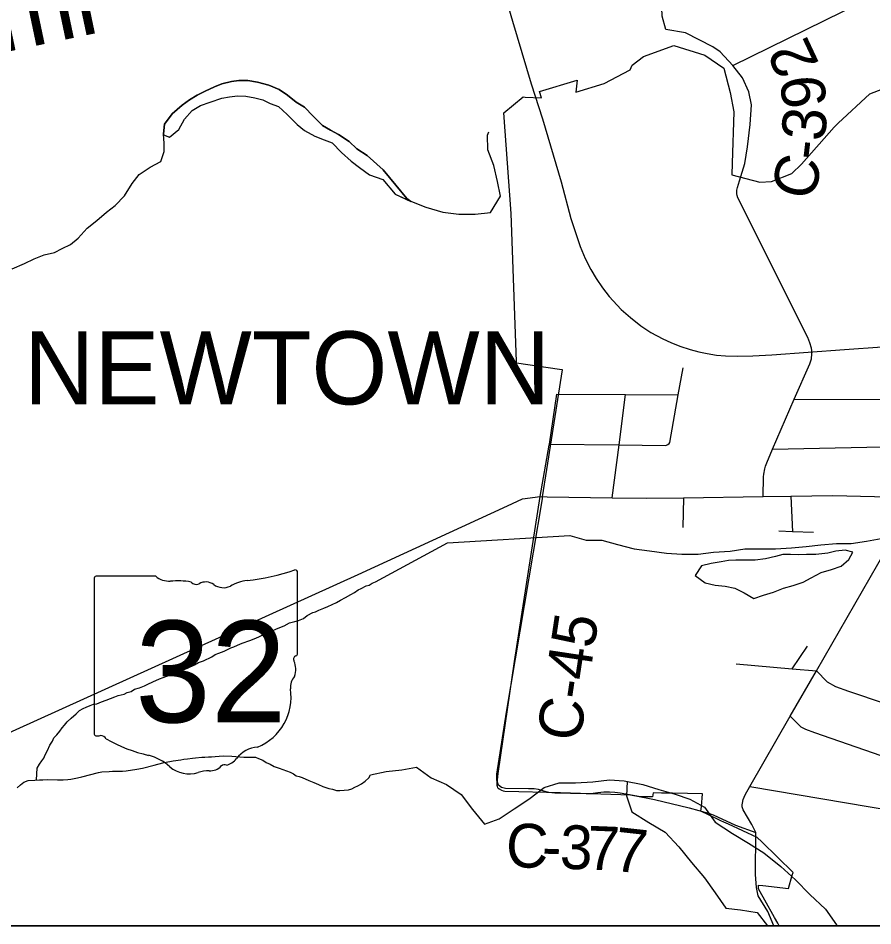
# Model space of a CAD drawing. Extents: x 0 to 34, y 0 to 22.
# Drawn here: x 13.819 to 16.034, y 7.681 to 10.035 of the extents above; entities that cross this region are included whole.
import ezdxf

# ---------------------------------------------------------------- set-up
doc = ezdxf.new("R2010")
doc.units = 0
for name, color, linetype in [('AP_X_Lights', 7, 'Continuous'), ('GM_X_Corporation', 7, 'Continuous'), ('GM_X_Corporation_Text', 7, 'Continuous'), ('GM_X_County_Text', 7, 'Continuous'), ('GM_X_Interstate_Location', 7, 'Continuous'), ('GM_X_Interstate_Route', 7, 'Continuous'), ('GM_X_Major_River_Text', 7, 'Continuous'), ('GM_X_Rail_Line', 7, 'Continuous'), ('GM_X_Section', 7, 'Continuous'), ('GM_X_State_Route', 7, 'Continuous'), ('GM_X_State_Shield', 7, 'Continuous'), ('SC_Scratch10', 7, 'Continuous'), ('SH_Data', 7, 'Continuous'), ('SH_Text', 7, 'Continuous')]:
    doc.layers.add(name, color=color, linetype=linetype)

msp = doc.modelspace()

# ---------------------------------------------------------------- linework, layer by layer
at = {"layer": 'AP_X_Lights'}
for points in [[(13.2063, 7.6808), (13.22, 7.6925), (13.3527, 7.7832), (13.371, 7.7957), (13.4716, 7.8618), (13.4942, 7.8808), (13.5378, 7.944), (13.5946, 8.0402), (13.6301, 8.0832), (13.6923, 8.1359), (14.7003, 8.5919), (15.0872, 8.77), (15.1265, 8.7881), (15.1718, 8.794)], [(15.1718, 8.794), (15.1905, 8.7937), (15.359, 8.7911), (15.4468, 8.7897), (15.5436, 8.7911), (15.7499, 8.794), (15.8219, 8.795), (15.9309, 8.7966), (16.1466, 8.792), (16.3771, 8.7939), (16.4184, 8.7946), (16.653, 8.7982), (16.679, 8.7986)]]:
    msp.add_lwpolyline(points, dxfattribs=at)
at = {"layer": 'GM_X_County_Text'}
msp.add_lwpolyline([(15.0366, 10.2473), (15.1004, 10.027), (15.1487, 9.8645), (15.1782, 9.7737), (15.2263, 9.6106), (15.2519, 9.5152), (15.2654, 9.4738), (15.2761, 9.4427), (15.289, 9.4118), (15.3033, 9.3832), (15.3173, 9.3596), (15.3335, 9.3356), (15.351, 9.3136), (15.3612, 9.3019), (15.382, 9.2798), (15.4059, 9.2585), (15.4333, 9.2372), (15.4587, 9.2201), (15.4896, 9.2031), (15.5106, 9.194), (15.5344, 9.1841), (15.5608, 9.1756), (15.583, 9.1697), (15.6053, 9.1649), (15.6291, 9.1613), (15.6522, 9.1594), (15.6832, 9.1583), (15.7232, 9.159), (15.7726, 9.1623), (15.9607, 9.1756), (16.0586, 9.1827)], dxfattribs=at)
at = {"layer": 'GM_X_Interstate_Route'}
for p, q in [((15.5436, 8.7911), (15.5422, 8.7141)), ((15.8219, 8.795), (15.8262, 8.703)), ((15.8253, 8.3478), (15.8648, 8.406)), ((15.7156, 8.0421), (16.1801, 7.964))]:
    msp.add_line(p, q, dxfattribs=at)
for points in [[(15.7499, 8.794), (15.7512, 8.8456), (15.7518, 8.8523), (15.7545, 8.8659), (15.7562, 8.8731), (15.7593, 8.8818), (15.7746, 8.917), (15.8308, 9.0466), (15.8708, 9.1385), (15.8729, 9.1438), (15.8752, 9.1518), (15.8765, 9.1646), (15.8759, 9.1731), (15.8754, 9.1795), (15.8715, 9.1927), (15.8662, 9.207), (15.6843, 9.5694), (15.6823, 9.5754), (15.6816, 9.5793), (15.6816, 9.5829), (15.682, 9.5888), (15.6834, 9.5963), (15.6887, 9.6128)], [(15.5082, 8.9349), (15.5301, 9.0578), (15.5425, 9.1279)], [(15.2154, 9.0602), (15.3933, 9.0588), (15.5301, 9.0578)], [(15.359, 8.7911), (15.3765, 8.928), (15.3933, 9.0588)], [(15.8308, 9.0466), (16.1953, 9.046), (16.2006, 9.0457), (16.2036, 9.0451), (16.2164, 9.0395), (16.2179, 9.0387), (16.2745, 9.0114)], [(15.1959, 8.9298), (15.3765, 8.928), (15.4959, 8.9268), (15.4994, 8.9274), (15.5033, 8.9295), (15.5064, 8.9319), (15.5082, 8.9349)], [(15.7746, 8.917), (16.1405, 8.9248), (16.143, 8.9253)], [(15.8808, 8.7011), (15.8262, 8.703), (15.7906, 8.7042)], [(15.6798, 8.3607), (15.8253, 8.3478), (15.8881, 8.3422)], [(15.8881, 8.3422), (15.9162, 8.3139), (15.938, 8.3014), (15.9711, 8.2894), (16.1613, 8.2259), (16.1633, 8.2251), (16.1671, 8.2216), (16.1691, 8.2186), (16.1701, 8.2157), (16.1713, 8.2106)], [(15.8205, 8.2246), (15.8482, 8.1974), (15.8595, 8.1912), (15.8835, 8.1824), (16.1201, 8.0998), (16.1284, 8.0997)]]:
    msp.add_lwpolyline(points, dxfattribs=at)
at = {"layer": 'GM_X_Major_River_Text'}
for points in [[(15.9822, 8.6502), (15.9625, 8.6551), (15.9381, 8.6525), (15.9175, 8.6476), (15.887, 8.6443), (15.8627, 8.644), (15.8406, 8.6429), (15.8209, 8.644), (15.8011, 8.6436), (15.782, 8.6386), (15.756, 8.633), (15.7294, 8.6296), (15.7065, 8.6293), (15.6792, 8.629), (15.6602, 8.6286), (15.6411, 8.6251), (15.6152, 8.621), (15.5899, 8.6146), (15.5735, 8.5891), (15.5998, 8.5704), (15.6255, 8.5646), (15.6513, 8.5618), (15.6771, 8.5568), (15.7012, 8.5442), (15.7261, 8.5301), (15.7513, 8.5387), (15.7773, 8.5459), (15.8026, 8.5568), (15.8278, 8.5632), (15.8538, 8.5719), (15.8745, 8.5837), (15.9006, 8.5977), (15.9274, 8.6048), (15.9526, 8.6135), (15.9719, 8.6306)], [(15.9719, 8.6306), (15.9822, 8.6502)]]:
    msp.add_lwpolyline(points, dxfattribs=at)
at = {"layer": 'GM_X_Rail_Line'}
msp.add_lwpolyline([(15.792, 7.6808), (15.7881, 7.6876), (15.7796, 7.7026), (15.7752, 7.7105), (15.7588, 7.7399), (15.7384, 7.7771), (15.7382, 7.7867), (15.7496, 7.7853), (15.8162, 7.7774), (15.8257, 7.8121), (15.8277, 7.8194), (15.7465, 7.8985), (15.7348, 7.9099), (15.6601, 7.9444), (15.648, 7.95), (15.6408, 7.9534), (15.6085, 7.9686), (15.5887, 7.9778), (15.5899, 7.99), (15.5931, 8.0234), (15.5153, 8.0247), (15.4868, 8.0252), (15.4648, 8.0256), (15.4631, 8.015), (15.4319, 8.0155), (15.379, 8.0252), (15.3655, 8.0265), (15.3514, 8.0275), (15.3372, 8.0278), (15.3218, 8.0261), (15.303, 8.0235), (15.2912, 8.0229), (15.21, 8.0245), (15.1949, 8.0265), (15.1817, 8.0298), (15.1676, 8.0344), (15.1567, 8.036), (15.1419, 8.0363), (15.0821, 8.0367), (15.0719, 8.0393), (15.064, 8.0459), (15.0597, 8.0584), (15.0597, 8.0738), (15.0845, 8.2347), (15.1777, 8.7887), (15.1785, 8.7937), (15.1891, 8.8645), (15.2301, 9.1228), (15.2225, 9.124), (15.1105, 9.1406), (15.1104, 9.1445), (15.0967, 9.5286), (15.078, 9.7892), (15.1281, 9.8308), (15.1335, 9.8305), (15.1751, 9.8284), (15.17, 9.8448), (15.2679, 9.8741), (15.2644, 9.8428), (15.3382, 9.8658), (15.4057, 9.9015), (15.4108, 9.9129), (15.4397, 9.9356), (15.5186, 9.9645), (15.5985, 9.9393), (15.6482, 9.9057), (15.6644, 9.8424), (15.6738, 9.7918), (15.6699, 9.6594), (15.6689, 9.6289), (15.7419, 9.6099), (15.772, 9.6117), (15.8241, 9.6321), (15.8494, 9.656), (15.9343, 9.7527), (15.9442, 9.763), (16.0269, 9.839), (16.1206, 9.8749)], dxfattribs=at)
at = {"layer": 'GM_X_Section'}
for points in [[(13.8029, 9.3851), (13.8352, 9.3986), (13.8605, 9.4109), (13.8859, 9.4216), (13.9126, 9.4277), (13.9326, 9.4378), (13.9548, 9.4478), (13.9743, 9.4648), (13.9977, 9.49), (14.0225, 9.5106), (14.0482, 9.532), (14.0706, 9.5496), (14.0948, 9.574), (14.1146, 9.6062), (14.1327, 9.63), (14.1606, 9.649), (14.1883, 9.6635), (14.1973, 9.6891), (14.1971, 9.7104), (14.1955, 9.7348), (14.1985, 9.7605), (14.2181, 9.7866), (14.2438, 9.8095), (14.2631, 9.8234), (14.2832, 9.835), (14.3032, 9.8459), (14.3278, 9.8566), (14.3469, 9.8645), (14.3721, 9.8706), (14.3912, 9.8731), (14.4139, 9.8733), (14.4396, 9.8695), (14.4682, 9.8612), (14.4952, 9.8505), (14.5168, 9.8355), (14.5399, 9.8174), (14.5607, 9.8039), (14.5836, 9.7805), (14.608, 9.757), (14.6281, 9.7443), (14.6491, 9.733), (14.6766, 9.7148), (14.6966, 9.696), (14.7235, 9.6793), (14.7646, 9.6416)], [(14.7646, 9.6416), (14.7235, 9.6793), (14.6966, 9.696), (14.6766, 9.7148), (14.6491, 9.733), (14.6281, 9.7443), (14.608, 9.757), (14.5836, 9.7805), (14.5607, 9.8039), (14.5399, 9.8174), (14.5168, 9.8355), (14.4952, 9.8505), (14.4682, 9.8612), (14.4396, 9.8695), (14.4139, 9.8733), (14.3912, 9.8731), (14.3721, 9.8706), (14.3469, 9.8645), (14.3278, 9.8566), (14.3032, 9.8459), (14.2832, 9.835), (14.2631, 9.8234), (14.2438, 9.8095), (14.2181, 9.7866), (14.1985, 9.7605), (14.1955, 9.7348), (14.1956, 9.7328)], [(14.1956, 9.7328), (14.2112, 9.7267), (14.2353, 9.7466), (14.2504, 9.7728), (14.27, 9.7958), (14.2916, 9.8082), (14.3161, 9.8174), (14.3467, 9.8272), (14.3665, 9.8312), (14.3871, 9.8337), (14.409, 9.8331), (14.4324, 9.8287), (14.4528, 9.8236), (14.4722, 9.8139), (14.494, 9.8057), (14.5162, 9.7853), (14.5421, 9.7595), (14.5614, 9.7438), (14.5883, 9.7294), (14.6123, 9.7196), (14.6326, 9.7114), (14.6569, 9.6864), (14.6821, 9.6645), (14.7037, 9.6479), (14.7297, 9.629), (14.7641, 9.6165)], [(14.1956, 9.7328), (14.2112, 9.7267), (14.2353, 9.7466), (14.2504, 9.7728), (14.27, 9.7958), (14.2916, 9.8082), (14.3161, 9.8174), (14.3467, 9.8272), (14.3665, 9.8312), (14.3871, 9.8337), (14.409, 9.8331), (14.4324, 9.8287), (14.4528, 9.8236), (14.4722, 9.8139), (14.494, 9.8057), (14.5162, 9.7853), (14.5421, 9.7595), (14.5614, 9.7438), (14.5883, 9.7294), (14.6123, 9.7196), (14.6326, 9.7114), (14.6569, 9.6864), (14.6821, 9.6645), (14.7037, 9.6479), (14.7297, 9.629), (14.7641, 9.6165)], [(14.7641, 9.6165), (14.7959, 9.5786), (14.8342, 9.5611), (14.8756, 9.5451), (14.9194, 9.5322), (14.9616, 9.5268), (15.0038, 9.5268), (15.0436, 9.5314), (15.0694, 9.5733), (15.0616, 9.6113), (15.0522, 9.6532), (15.0366, 9.6935), (15.0358, 9.7316), (15.0389, 9.7399)], [(14.8365, 9.56), (14.8266, 9.5675), (14.7982, 9.6022), (14.7646, 9.6416)], [(14.7646, 9.6416), (14.7982, 9.6022), (14.8266, 9.5675), (14.836, 9.5604)], [(14.7641, 9.6165), (14.7959, 9.5786), (14.8365, 9.56)], [(14.745, 8.573), (14.9315, 8.6742), (15.2488, 8.6933), (15.2914, 8.6814), (15.3317, 8.6814), (15.3728, 8.6703), (15.4154, 8.6591), (15.4557, 8.6536), (15.4991, 8.6472), (15.5394, 8.6448), (15.582, 8.6448), (15.6216, 8.6504), (15.6642, 8.6528), (15.703, 8.6583), (15.7425, 8.6591), (15.7821, 8.6591), (15.8232, 8.6615), (15.8612, 8.6647), (15.9, 8.6687), (15.9403, 8.6727), (15.9784, 8.6727), (16.0179, 8.6782), (16.056, 8.6854)], [(13.866, 8.0591), (13.8683, 8.0899), (13.8739, 8.1004), (13.8802, 8.1086), (13.885, 8.116), (13.8891, 8.1242), (13.8947, 8.1355), (13.9012, 8.1497), (13.9076, 8.1601), (13.9116, 8.1684), (13.9194, 8.1765), (13.9265, 8.1854), (13.9329, 8.1943), (13.9392, 8.2017), (13.9455, 8.2099), (13.9564, 8.2194), (13.9689, 8.2304), (13.9775, 8.2393), (13.9875, 8.2443), (13.9952, 8.2479), (14.0052, 8.2521), (14.0137, 8.2557), (14.0229, 8.2569), (14.0344, 8.2619), (14.0467, 8.266), (14.0698, 8.2752), (14.0782, 8.278), (14.0935, 8.2813), (14.1012, 8.2857), (14.1119, 8.2884), (14.1205, 8.2949), (14.1335, 8.2984), (14.1466, 8.3033), (14.1551, 8.3076), (14.1682, 8.3133), (14.1851, 8.3219), (14.2043, 8.3281), (14.2181, 8.333), (14.2381, 8.34), (14.2466, 8.345), (14.2581, 8.3493), (14.2759, 8.3578), (14.2859, 8.3636), (14.299, 8.3685), (14.3206, 8.3785), (14.3291, 8.3843), (14.3391, 8.3878), (14.3529, 8.3935), (14.3699, 8.4021), (14.3783, 8.4048), (14.3876, 8.4084), (14.3991, 8.4141), (14.4191, 8.4211), (14.4345, 8.4267), (14.4553, 8.4367), (14.4645, 8.4417), (14.4776, 8.4459), (14.4884, 8.4509), (14.5084, 8.4586), (14.5223, 8.4666), (14.5361, 8.4699), (14.5453, 8.4727), (14.5584, 8.4784), (14.5684, 8.4857), (14.5824, 8.4936), (14.59, 8.4956), (14.5985, 8.4992), (14.6108, 8.5049), (14.6216, 8.5091), (14.6439, 8.5198), (14.6547, 8.5256), (14.6671, 8.5328), (14.681, 8.54), (14.691, 8.5457), (14.7004, 8.5523), (14.7081, 8.5559), (14.7212, 8.5623), (14.7288, 8.5643), (14.7366, 8.5694), (14.745, 8.573)], [(13.8159, 8.0391), (13.8245, 8.0464), (13.8338, 8.0538), (13.8446, 8.058), (13.8621, 8.059), (13.8743, 8.0594), (13.8826, 8.0591), (13.8956, 8.0602), (13.9207, 8.0595), (13.9351, 8.0598), (13.9473, 8.0602), (13.9549, 8.0615), (13.9725, 8.0647), (13.984, 8.0674), (14.0269, 8.0783), (14.0353, 8.0803), (14.0543, 8.0812), (14.0635, 8.0817), (14.0893, 8.0824), (14.0992, 8.0829), (14.1267, 8.0874), (14.1412, 8.09), (14.1711, 8.0974), (14.1811, 8.1002), (14.1972, 8.1042), (14.2124, 8.1068), (14.2209, 8.1088), (14.2407, 8.1113), (14.2484, 8.1133), (14.2575, 8.1138), (14.2705, 8.1157), (14.2789, 8.1169), (14.2949, 8.1187), (14.3025, 8.1185), (14.3124, 8.119)], [(14.3124, 8.119), (14.32, 8.1195), (14.3291, 8.12), (14.3398, 8.1212), (14.3512, 8.1216), (14.3725, 8.1209), (14.3831, 8.1199), (14.4036, 8.1185), (14.4127, 8.1182), (14.4257, 8.1186), (14.434, 8.1183), (14.4415, 8.115), (14.4528, 8.1101), (14.4617, 8.1045), (14.4723, 8.1004), (14.4827, 8.094), (14.4955, 8.0899), (14.5241, 8.0791), (14.5324, 8.0751), (14.5398, 8.0695), (14.5474, 8.0678), (14.5549, 8.0653), (14.5722, 8.0579), (14.5857, 8.0522), (14.5977, 8.0472), (14.609, 8.0423), (14.624, 8.0373), (14.6339, 8.0355), (14.6444, 8.0322), (14.6528, 8.0319), (14.6642, 8.0331), (14.6749, 8.0335), (14.6841, 8.0363), (14.6918, 8.0406), (14.6995, 8.0442), (14.7088, 8.0492), (14.7181, 8.0557), (14.7275, 8.0646), (14.732, 8.0728)], [(14.732, 8.0728), (14.7725, 8.0813), (14.8136, 8.0858), (14.8516, 8.0927), (14.8896, 8.0645), (14.9292, 8.047), (14.9672, 8.0212), (14.9969, 7.9823), (15.0281, 7.9443), (15.0661, 7.958), (15.1042, 7.9846), (15.143, 8.009), (15.1825, 8.0394), (15.2213, 8.0516), (15.2639, 8.0516), (15.3088, 8.0546), (15.3514, 8.0592), (15.3895, 8.0569), (15.4382, 8.047), (15.4793, 8.0348), (15.5219, 8.0227), (15.5599, 8.0097), (15.5979, 7.9884), (15.6261, 7.9496), (15.6702, 7.9199), (15.7121, 7.8948), (15.7516, 7.8705), (15.7957, 7.8347), (15.8338, 7.8005), (15.8711, 7.7624), (15.9121, 7.7244), (15.9403, 7.6833), (15.944, 7.6808)], [(15.3973, 8.0553), (15.3956, 8.0181), (15.41, 7.9762), (15.4541, 7.9489), (15.496, 7.9237), (15.5317, 7.8857), (15.5645, 7.8454), (15.5979, 7.805), (15.6261, 7.7662), (15.6535, 7.7266), (15.6915, 7.7221), (15.7349, 7.7152), (15.7612, 7.6808)]]:
    msp.add_lwpolyline(points, dxfattribs=at)
at = {"layer": 'GM_X_State_Route'}
for points in [[(15.6717, 9.9123), (16.0046, 10.0754), (16.0059, 10.0765), (16.0074, 10.0791), (16.008, 10.081), (16.008, 10.0858), (16.0062, 10.0923), (15.742, 10.5658)], [(15.6887, 9.6128), (15.7028, 9.658), (15.7092, 9.7012), (15.7168, 9.7596), (15.7196, 9.8105), (15.7129, 9.8441), (15.6964, 9.8803), (15.6717, 9.9123), (15.6389, 9.9479), (15.6195, 9.9605), (15.5842, 9.9789), (15.549, 9.9973), (15.4976, 10.0061), (15.488, 10.0399), (15.4869, 10.0849), (15.4401, 10.2108), (15.3839, 10.3638), (15.3727, 10.3801), (15.3534, 10.3943)], [(15.0624, 8.0386), (15.0612, 8.0421), (15.0604, 8.0451), (15.0602, 8.0477), (15.0604, 8.0508), (15.063, 8.0758), (15.1057, 8.3667), (15.1718, 8.794)], [(15.7314, 7.9232), (15.7204, 7.9439), (15.6981, 7.982), (15.6957, 7.9893), (15.6955, 7.9944), (15.6962, 7.999), (15.6987, 8.0088), (15.7035, 8.0209), (15.7156, 8.0421), (15.8205, 8.2246), (15.8881, 8.3422), (16.1466, 8.792)], [(15.0624, 8.0386), (15.0658, 8.036), (15.0719, 8.0326), (15.0763, 8.0311), (15.0801, 8.0305), (15.2245, 8.0269), (15.3549, 8.0222)], [(15.3549, 8.0222), (15.4063, 8.0203), (15.4514, 8.0118)], [(15.4514, 8.0118), (15.4683, 8.0087), (15.5581, 7.9867), (15.6088, 7.9729), (15.6207, 7.9686), (15.678, 7.9421), (15.7314, 7.9232)], [(15.7776, 7.6808), (15.7622, 7.7177), (15.7371, 7.7584), (15.7329, 7.7805), (15.7304, 7.8139), (15.7314, 7.9232)]]:
    msp.add_lwpolyline(points, dxfattribs=at)
at = {"layer": 'GM_X_State_Shield'}
for p, q in [((14.543, 8.388), (14.543, 8.5974)), ((14.0157, 8.5806), (14.0157, 8.1803)), ((14.1753, 8.5875), (14.0209, 8.5875)), ((14.543, 8.3881), (14.543, 8.388))]:
    msp.add_line(p, q, dxfattribs=at)
for centre, radius, start, end in [((14.3552, 9.1331), 0.5592, 275.8445, 288.9065), ((14.5372, 8.5982), 0.00587, 351.8621, 97.738), ((14.0218, 8.5814), 0.00611, 98.1301, 188.1301), ((14.2121, 8.6339), 0.0593, 231.6195, 271.1119), ((14.2318, 8.3628), 0.2127, 80.4867, 94.9883), ((14.2801, 8.5835), 0.0171, 219.7921, 297.1024), ((14.3052, 8.5372), 0.0355, 54.4667, 119.1411), ((14.4265, 8.4652), 0.1125, 97.3462, 120.7689), ((14.351, 8.6007), 0.0428, 233.8562, 294.8282), ((14.5368, 8.3872), 0.00628, 289.6038, 7.7341), ((14.5417, 8.3726), 0.00909, 107.944, 210.337), ((14.4839, 8.3462), 0.0545, 340.033, 23.6496), ((14.5641, 8.3004), 0.0397, 136.8065, 186.9296), ((14.3865, 8.2738), 0.1399, 292.3089, 8.9858), ((14.0218, 8.1795), 0.00616, 171.9584, 258.3066), ((14.0227, 8.2204), 0.047, 267.339, 280.6039), ((14.0324, 8.1572), 0.017, 29.7484, 93.2717), ((14.2465, 8.5168), 0.4038, 240.4129, 257.1985), ((14.1261, 8.0005), 0.1264, 47.1842, 75.836), ((14.4455, 8.068), 0.0766, 94.4031, 142.5768), ((14.3484, 8.1415), 0.0452, 282.8732, 323.2771), ((14.2627, 8.1553), 0.0802, 230.7004, 286.2918), ((14.3091, 8.0169), 0.0659, 85.6951, 111.2099), ((14.3149, 8.1253), 0.0427, 268.777, 315.5493), ((14.3536, 8.0865), 0.012, 65.7517, 132.6484)]:
    msp.add_arc(centre, radius, start, end, dxfattribs=at)
at = {"layer": 'SC_Scratch10'}
msp.add_lwpolyline([(15.1718, 8.794), (15.1955, 8.9278), (15.1959, 8.9298), (15.2154, 9.0602)], dxfattribs=at)
at = {"layer": 'SH_Data'}
msp.add_line((12.4767, 7.6808), (19.4767, 7.6808), dxfattribs=at)
at = {"layer": 'SH_Text'}
msp.add_line((19.4767, 7.6808), (12.4767, 7.6808), dxfattribs=at)

# ---------------------------------------------------------------- texts
at = {"layer": 'GM_X_Corporation'}
msp.add_text('Miami', height=0.1894, rotation=11.8584, dxfattribs=at).set_placement((13.3736, 9.8603))
at = {"layer": 'GM_X_Corporation_Text'}
for s, height, rotation, p in [('2', 0.1136, 115.1882, (15.8965, 9.9167)), ('9', 0.1136, 96.5276, (15.9155, 9.8085)), ('3', 0.1136, 85.1506, (15.9099, 9.7141)), ('-', 0.1136, 83.3247, (15.9041, 9.6638)), ('C', 0.1136, 76.1081, (15.8789, 9.5578)), ('C-45', 0.11364, 81.4364, (15.2751, 8.1555)), ('C', 0.1136, 358.1985, (15.0819, 7.8336)), ('3', 0.1136, 358.0898, (15.2218, 7.8292)), ('7', 0.1136, 357.7461, (15.2916, 7.8269)), ('7', 0.1136, 353.7219, (15.3594, 7.8243)), ('-', 0.1136, 358.1771, (15.1752, 7.8307))]:
    msp.add_text(s, height=height, rotation=rotation, dxfattribs=at).set_placement(p)
at = {"layer": 'GM_X_Interstate_Location'}
msp.add_text('NEWTOWN', height=0.18939, rotation=0, dxfattribs=at).set_placement((13.8336, 9.0334))
at = {"layer": 'GM_X_State_Shield'}
msp.add_text('32', height=0.26367, dxfattribs=at).set_placement((14.122, 8.2086))

doc.saveas('drawing.dxf')
